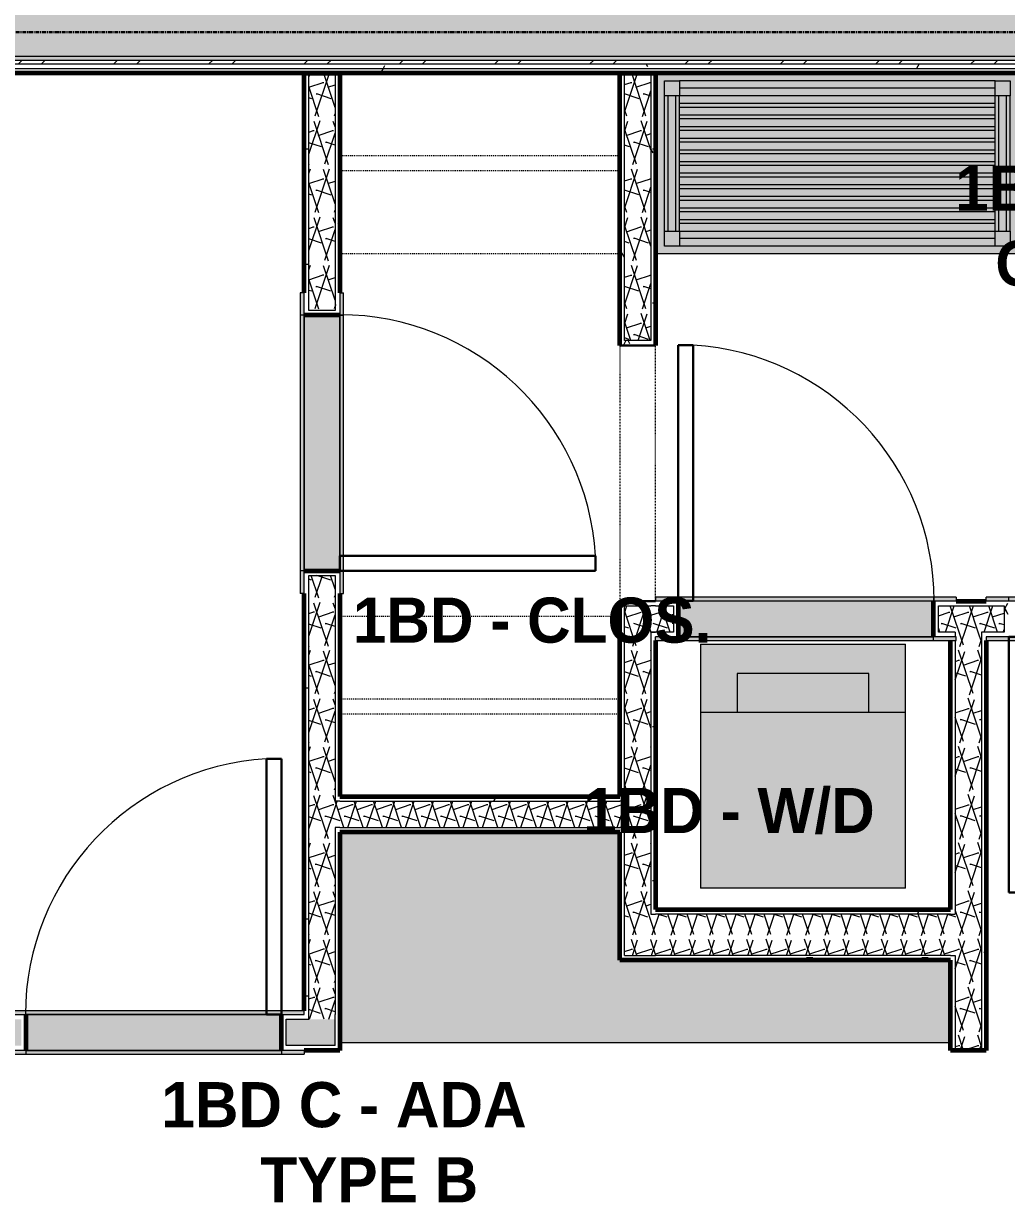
# Model space of a CAD drawing. Header units: inches. Extents: x -4110 to -1807, y 9775 to 11251.
# Drawn here: x -3698.4 to -3567.6, y 10683.6 to 10840.3 of the extents above; entities that cross this region are included whole.
import ezdxf

# ---------------------------------------------------------------- set-up
doc = ezdxf.new("R2010")
doc.units = ezdxf.units.IN
doc.header["$MEASUREMENT"] = 0
for name, pattern in [('Dash', [0.25, 0.125, -0.125]), ('Grid Line 1_2_', [0.875, 0.5, -0.125, 0.125, -0.125]), ('Overhead', [0.15625, 0.09375, -0.0625])]:
    doc.linetypes.add(name, pattern=pattern)
for name, color, linetype, lineweight in [('0-1', 7, 'Continuous', 5), ('0-2', 7, 'Continuous', 9), ('A-AREA-IDEN', 2, 'Continuous', 9), ('A-DETL-MEDM-1', 50, 'Continuous', 30), ('A-DETL-MEDM-2', 33, 'Overhead', 9), ('A-DOOR-3', 7, 'Continuous', 9), ('A-DOOR-4', 50, 'Continuous', 30), ('A-DOOR-5', 31, 'Overhead', 9), ('A-DOOR-FRAM-1', 31, 'Continuous', 18), ('A-DOOR-FRAM-2', 7, 'Continuous', 9), ('A-WALL', 113, 'Continuous', 18), ('A-WALL-1', 8, 'Continuous', 5), ('A-WALL-5', 250, 'Continuous', 60), ('A-WALL-6', 10, 'Continuous', 18), ('A-WALL-PATT-1', 7, 'Continuous', 9), ('A-WALL-PATT-2', 253, 'Continuous', 9), ('A-WALL-PATT-4', 111, 'Continuous', 9), ('I-WALL-4', 2, 'Continuous', 5), ('I-WALL-5', 2, 'Continuous', 60), ('P-SANR-FIXT-1', 135, 'Continuous', 9), ('P-SANR-FIXT-2', 7, 'Continuous', 9), ('Q-CASE-1', 7, 'Continuous', 9), ('Q-CASE-3', 90, 'Continuous', 9), ('Q-CASE-4', 127, 'Continuous', 9), ('Q-CASE-8', 41, 'Continuous', 9), ('Q-CASE-HDLN-1', 7, 'Dash', 9), ('S-GRID-1', 1, 'Grid Line 1_2_', 30)]:
    doc.layers.add(name, color=color, linetype=linetype, lineweight=lineweight)
doc.styles.add('Century Gothic_B', font='GOTHICB.TTF', dxfattribs={"height": 6})
pattern_1 = [(0, (0, 0), (20.48, 5.12), [0.845, -14.515, 0.845, -14.515, -81.92]), (0, (0, 0), (20.48, 5.12), [-30.72, 0.845, -29.875, 0.845, -14.515, -35.84]), (0, (0, 0), (20.48, 5.12), [-76.8, 0.845, -9.395, 0.845, -24.755]), (120, (7.68, 2.56), (-14.67405, 15.1762003), [0.845, -14.515, 0.845, -14.515, -81.92]), (120, (7.68, 2.56), (-14.67405, 15.1762003), [-30.72, 0.845, -29.875, 0.845, -14.515, -35.84]), (120, (7.68, 2.56), (-14.67405, 15.1762003), [-76.8, 0.845, -9.395, 0.845, -24.755]), (240, (10.24, 12.8), (-5.80595, -20.2962003), [0.845, -14.515, 0.845, -14.515, -81.92]), (240, (10.24, 12.8), (-5.80595, -20.2962003), [-30.72, 0.845, -29.875, 0.845, -14.515, -35.84]), (240, (10.24, 12.8), (-5.80595, -20.2962003), [-76.8, 0.845, -9.395, 0.845, -24.755])]
pattern_2 = [(161.57, (0.32, 0.32), (-2.560496185, -0.000537386), [0, -18.214, 2.022, 0]), (18.43, (-0.32, 0.32), (-2.560496185, 0.000537386), [0, -18.214, 2.022, 0]), (108.43, (0.32, 0.32), (1.27922091, -6.400876726), [6.07, -14.166]), (71.57, (-0.32, 0.32), (1.27922091, 6.400876726), [6.07, -14.166])]

# ---------------------------------------------------------------- blocks, each defined once
blk = doc.blocks.new('SWING - SINGLE - FLUSH - SWING - FLUSH - 2-10 x 6-8 - PRIVACY-3983844-ENLARGED RCP - 1ST FLOOR PLAN - WEST')
at = {"layer": 'A-DOOR-FRAM-1'}
for points in [[(-17.63, 2.37), (-17, 2.37), (-17, 2.87), (-20, 2.87), (-20, 2.37)], [(-17, 2.37), (17, 2.37), (17, 2.87), (-17, 2.87)], [(17.62, 2.37), (20, 2.37), (20, 2.87), (17, 2.87), (17, 2.37)], [(-17, -2.88), (-17, -2.38), (-20, -2.38), (-20, -2.88), (-17.63, -2.88)], [(-16.5, -2.88), (17, -2.88), (17, -2.38), (-17, -2.38), (-17, -2.88)], [(20, -2.88), (20, -2.38), (17, -2.38), (17, -2.88), (17.62, -2.88)]]:
    blk.add_hatch(color=256, dxfattribs=at).paths.add_polyline_path(points, flags=0)
at = {"layer": 'A-DOOR-3'}
blk.add_arc((17, 2.37), 34.07, 93.3657, 180, dxfattribs=at)
at = {"layer": 'A-DOOR-4'}
for p, q in [((15, 2.37), (15, 36.38)), ((17, 36.38), (15, 36.38)), ((17, 2.37), (17, 36.38)), ((17, 2.37), (15, 2.37))]:
    blk.add_line(p, q, dxfattribs=at)
at = {"layer": 'A-DOOR-FRAM-2'}
for p, q in [((-17, 2.87), (-20, 2.87)), ((-20, 2.37), (-20, 2.87)), ((-20, 2.37), (-17, 2.37)), ((17, 2.87), (-17, 2.87)), ((-17, 2.37), (-17, 2.87)), ((-17, 2.37), (17, 2.37)), ((20, 2.87), (17, 2.87)), ((17, 2.37), (17, 2.87)), ((17, 2.37), (20, 2.37)), ((20, 2.37), (20, 2.87)), ((-17, -2.38), (-20, -2.38)), ((-20, -2.38), (-20, -2.88)), ((-20, -2.88), (-17, -2.88)), ((17, -2.38), (-17, -2.38)), ((-17, -2.38), (-17, -2.88)), ((-17, -2.88), (17, -2.88)), ((20, -2.38), (17, -2.38)), ((17, -2.38), (17, -2.88)), ((17, -2.88), (20, -2.88)), ((20, -2.38), (20, -2.88))]:
    blk.add_line(p, q, dxfattribs=at)
blk = doc.blocks.new('OD_CW_Closet - OD_CW_Closet-3890320-ENLARGED RCP - 1ST FLOOR PLAN - WEST')
at = {"layer": 'Q-CASE-HDLN-1'}
for p, q in [((0.74, 0), (37.99, 0)), ((0.74, -11), (37.99, -11)), ((0.74, -13), (37.99, -13))]:
    blk.add_line(p, q, dxfattribs=at)
blk = doc.blocks.new('SWING - SINGLE - FLUSH - SWING - FLUSH - 2-10 x 6-8 - PRIVACY-3983842-ENLARGED RCP - 1ST FLOOR PLAN - WEST')
at = {"layer": 'A-DOOR-FRAM-1'}
for points in [[(-20, 2.37), (-17, 2.37), (-17, 2.87), (-20, 2.87)], [(-7.96, 2.37), (17, 2.37), (17, 2.87), (-17, 2.87), (-17, 2.37)], [(17, 2.37), (20, 2.37), (20, 2.87), (17, 2.87)], [(-19.52, -2.88), (-17, -2.88), (-17, -2.38), (-20, -2.38), (-20, -2.88), (-19.8, -2.88)], [(-17, -2.88), (17, -2.88), (17, -2.38), (-17, -2.38)], [(17, -2.88), (20, -2.88), (20, -2.38), (17, -2.38)]]:
    blk.add_hatch(color=256, dxfattribs=at).paths.add_polyline_path(points, flags=0)
at = {"layer": 'A-DOOR-3'}
blk.add_arc((17, 2.37), 34.07, 93.3657, 180, dxfattribs=at)
at = {"layer": 'A-DOOR-4'}
for p, q in [((15, 2.37), (15, 36.38)), ((17, 36.38), (15, 36.38)), ((17, 2.37), (17, 36.38)), ((17, 2.37), (15, 2.37))]:
    blk.add_line(p, q, dxfattribs=at)
at = {"layer": 'A-DOOR-FRAM-2'}
for p, q in [((-17, 2.87), (-20, 2.87)), ((-20, 2.37), (-20, 2.87)), ((-20, 2.37), (-17, 2.37)), ((17, 2.87), (-17, 2.87)), ((-17, 2.37), (-17, 2.87)), ((-17, 2.37), (17, 2.37)), ((20, 2.87), (17, 2.87)), ((17, 2.37), (17, 2.87)), ((17, 2.37), (20, 2.37)), ((20, 2.37), (20, 2.87)), ((-17, -2.38), (-20, -2.38)), ((-20, -2.38), (-20, -2.88)), ((-20, -2.88), (-17, -2.88)), ((17, -2.38), (-17, -2.38)), ((-17, -2.38), (-17, -2.88)), ((-17, -2.88), (17, -2.88)), ((20, -2.38), (17, -2.38)), ((17, -2.38), (17, -2.88)), ((17, -2.88), (20, -2.88)), ((20, -2.38), (20, -2.88))]:
    blk.add_line(p, q, dxfattribs=at)
blk = doc.blocks.new('Stacked Washer and Dryer - 26_x25_ - Private-3627842-ENLARGED RCP - 1ST FLOOR PLAN - WEST')
at = {"layer": 'P-SANR-FIXT-1'}
blk.add_hatch(color=256, dxfattribs=at).paths.add_polyline_path([(29.04, 13.62), (0, 13.62), (0, -13.63), (32.44, -13.63), (32.44, 13.62)], flags=0)
at = {"layer": 'P-SANR-FIXT-2'}
for p, q in [((32.44, 13.62), (0, 13.62)), ((0, -13.63), (0, 13.62)), ((23.34, -13.63), (23.34, 13.62)), ((32.44, 13.62), (32.44, -13.63)), ((28.53, 8.75), (23.34, 8.75)), ((28.53, -8.75), (28.53, 8.75)), ((23.34, -8.75), (28.53, -8.75)), ((0, -13.63), (32.44, -13.63))]:
    blk.add_line(p, q, dxfattribs=at)
blk = doc.blocks.new('Door-Opening - CLEAR OPENING - 34_ x 80_-3928388-ENLARGED RCP - 1ST FLOOR PLAN - WEST')
at = {"layer": 'A-DETL-MEDM-1'}
for p, q in [((-17.32, 2.38), (-17.32, -2.37)), ((16.68, -2.37), (16.68, 2.38))]:
    blk.add_line(p, q, dxfattribs=at)
at = {"layer": 'A-DETL-MEDM-2'}
blk.add_line((-17.32, -2.37), (16.68, -2.37), dxfattribs=at)
at = {"layer": 'A-DOOR-5'}
blk.add_line((16.68, 2.38), (-17.32, 2.38), dxfattribs=at)
blk = doc.blocks.new('Bath Vanity - Bath Vanity 48_-3150017-ENLARGED RCP - 1ST FLOOR PLAN - WEST')
at = {"layer": 'Q-CASE-3'}
h = blk.add_hatch(color=256, dxfattribs=at)
h.paths.add_polyline_path([(12.24, 24), (-23.26, 24), (-23.26, 0), (24.74, 0), (24.74, 24), (13.74, 24)], flags=0)
h.paths.add_polyline_path([(-9.26, 23), (23.74, 23), (23.74, 1), (-22.26, 1), (-22.26, 23), (-10.55, 23)], flags=0)
h.paths.add_polyline_path([(-20.26, 22), (-20.26, 21), (21.74, 21), (21.74, 22), (-6.9, 22)], flags=0)
h.paths.add_polyline_path([(0.38, 20), (-20.26, 20), (-20.26, 19.45), (21.74, 19.45), (21.74, 20), (8.35, 20)], flags=0)
h.paths.add_polyline_path([(-20.26, 18.45), (-20.26, 17.91), (21.74, 17.91), (21.74, 18.45), (6.01, 18.45)], flags=0)
h.paths.add_polyline_path([(8.35, 16.91), (-20.26, 16.91), (-20.26, 16.36), (21.74, 16.36), (21.74, 16.91), (11.65, 16.91)], flags=0)
h.paths.add_polyline_path([(8.35, 15.36), (-20.26, 15.36), (-20.26, 14.82), (21.74, 14.82), (21.74, 15.36), (17.28, 15.36)], flags=0)
h.paths.add_polyline_path([(-20.26, 13.82), (-20.26, 13.27), (21.74, 13.27), (21.74, 13.82), (8.35, 13.82)], flags=0)
h.paths.add_polyline_path([(21.74, 12.27), (-20.26, 12.27), (-20.26, 11.73), (21.74, 11.73), (21.74, 11.87)], flags=0)
h.paths.add_polyline_path([(8.35, 10.73), (-20.26, 10.73), (-20.26, 10.18), (21.74, 10.18), (21.74, 10.73), (12.62, 10.73)], flags=0)
h.paths.add_polyline_path([(-20.26, 9.18), (-20.26, 8.64), (21.74, 8.64), (21.74, 9.18), (-10.77, 9.18)], flags=0)
h.paths.add_polyline_path([(8.35, 7.64), (-20.26, 7.64), (-20.26, 7.09), (21.74, 7.09), (21.74, 7.64)], flags=0)
h.paths.add_polyline_path([(-20.26, 6.09), (-20.26, 5.55), (21.74, 5.55), (21.74, 6.09), (8.35, 6.09)], flags=0)
h.paths.add_polyline_path([(8.35, 4.55), (-20.26, 4.55), (-20.26, 4), (21.74, 4), (21.74, 4.55)], flags=0)
h.paths.add_polyline_path([(-20.26, 3), (-20.26, 2), (21.74, 2), (21.74, 3), (8.35, 3)], flags=0)
at = {"layer": 'Q-CASE-4'}
h = blk.add_hatch(color=256, dxfattribs=at)
h.paths.add_polyline_path([(21.74, 23), (21.74, 21), (23.74, 21), (23.74, 23)], flags=0)
h.paths.add_polyline_path([(-20.26, 23), (-22.26, 23), (-22.26, 21), (-20.26, 21), (-20.26, 22)], flags=0)
h.paths.add_polyline_path([(-20.26, 3), (-22.26, 3), (-22.26, 1), (-20.26, 1)], flags=0)
h.paths.add_polyline_path([(22.24, 3), (21.74, 3), (21.74, 1), (23.74, 1), (23.74, 3), (23.24, 3)], flags=0)
for points in [[(21.74, 23), (-20.26, 23), (-20.26, 22), (21.74, 22)], [(-21.76, 21), (-22.26, 21), (-22.26, 3), (-21.76, 3), (-21.76, 20)], [(-21.76, 21), (-21.76, 3), (-20.76, 3), (-20.76, 21)], [(-20.76, 21), (-20.76, 3), (-20.26, 3), (-20.26, 21)], [(20.5, 21), (-20.26, 21), (-20.26, 20), (21.74, 20), (21.74, 21)], [(21.74, 21), (21.74, 3), (22.24, 3), (22.24, 21)], [(22.24, 21), (22.24, 3), (23.24, 3), (23.24, 21)], [(23.24, 21), (23.24, 3), (23.74, 3), (23.74, 21)], [(-20.26, 19.45), (-20.26, 18.45), (21.74, 18.45), (21.74, 19.45), (2.37, 19.45)], [(8, 17.91), (-20.26, 17.91), (-20.26, 16.91), (21.74, 16.91), (21.74, 17.91), (8.35, 17.91)], [(8.35, 16.36), (-20.26, 16.36), (-20.26, 15.36), (21.74, 15.36), (21.74, 16.36), (13.63, 16.36)], [(8.35, 14.82), (-20.26, 14.82), (-20.26, 13.82), (21.74, 13.82), (21.74, 14.82), (19.26, 14.82)], [(8.35, 13.27), (-20.26, 13.27), (-20.26, 12.27), (21.74, 12.27), (21.74, 13.27)], [(8.35, 11.73), (-20.26, 11.73), (-20.26, 10.73), (21.74, 10.73), (21.74, 11.73)], [(4.37, 10.18), (-20.26, 10.18), (-20.26, 9.18), (21.74, 9.18), (21.74, 10.18), (8.35, 10.18)], [(-19.02, 8.64), (-20.26, 8.64), (-20.26, 7.64), (21.74, 7.64), (21.74, 8.64), (8.35, 8.64)], [(8.35, 7.09), (-20.26, 7.09), (-20.26, 6.09), (21.74, 6.09), (21.74, 7.09)], [(8.35, 5.55), (-20.26, 5.55), (-20.26, 4.55), (21.74, 4.55), (21.74, 5.55)], [(-20.26, 4), (-20.26, 3), (21.74, 3), (21.74, 4), (-19.26, 4)], [(-20.26, 2), (-20.26, 1), (21.74, 1), (21.74, 2), (8.35, 2)]]:
    blk.add_hatch(color=256, dxfattribs=at).paths.add_polyline_path(points, flags=0)
at = {"layer": 'Q-CASE-1'}
for p, q in [((-23.26, 0), (-23.26, 24)), ((-23.26, 24), (24.74, 24)), ((24.74, 24), (24.74, 0)), ((-22.26, 21), (-22.26, 23)), ((-22.26, 23), (-20.26, 23)), ((-20.26, 23), (21.74, 23)), ((-20.26, 23), (-20.26, 21)), ((-20.26, 22), (21.74, 22)), ((21.74, 21), (21.74, 23)), ((21.74, 23), (23.74, 23)), ((23.74, 23), (23.74, 21)), ((-22.26, 21), (-22.26, 3)), ((-20.26, 21), (-22.26, 21)), ((-21.76, 21), (-21.76, 3)), ((-20.76, 21), (-20.76, 3)), ((21.74, 21), (-20.26, 21)), ((-20.26, 21), (-20.26, 3)), ((21.74, 21), (21.74, 3)), ((23.74, 21), (21.74, 21)), ((22.24, 21), (22.24, 3)), ((23.24, 21), (23.24, 3)), ((23.74, 21), (23.74, 3)), ((-20.26, 20), (21.74, 20)), ((21.74, 19.45), (-20.26, 19.45)), ((-20.26, 18.45), (21.74, 18.45)), ((21.74, 17.91), (-20.26, 17.91)), ((-20.26, 16.91), (21.74, 16.91)), ((21.74, 16.36), (-20.26, 16.36)), ((-20.26, 15.36), (21.74, 15.36)), ((21.74, 14.82), (-20.26, 14.82)), ((-20.26, 13.82), (21.74, 13.82)), ((21.74, 13.27), (-20.26, 13.27)), ((-20.26, 12.27), (21.74, 12.27)), ((21.74, 11.73), (-20.26, 11.73)), ((-20.26, 10.73), (21.74, 10.73)), ((21.74, 10.18), (-20.26, 10.18)), ((-20.26, 9.18), (21.74, 9.18)), ((21.74, 8.64), (-20.26, 8.64)), ((-20.26, 7.64), (21.74, 7.64)), ((21.74, 7.09), (-20.26, 7.09)), ((-20.26, 6.09), (21.74, 6.09)), ((21.74, 5.55), (-20.26, 5.55)), ((-20.26, 4.55), (21.74, 4.55)), ((21.74, 4), (-20.26, 4)), ((-22.26, 1), (-22.26, 3)), ((-22.26, 3), (-20.26, 3)), ((-20.26, 3), (21.74, 3)), ((-20.26, 3), (-20.26, 1)), ((-20.26, 2), (21.74, 2)), ((21.74, 1), (21.74, 3)), ((21.74, 3), (23.74, 3)), ((23.74, 3), (23.74, 1)), ((-20.26, 1), (-22.26, 1)), ((-20.26, 1), (21.74, 1)), ((23.74, 1), (21.74, 1))]:
    blk.add_line(p, q, dxfattribs=at)
blk = doc.blocks.new('SWING - SINGLE - FLUSH - SWING - FLUSH - 2-10 x 6-8 - PASSAGE-3983857-ENLARGED RCP - 1ST FLOOR PLAN - WEST')
at = {"layer": 'A-DOOR-FRAM-1'}
for points in [[(-20, 2.88), (-20, 2.37), (-17, 2.37), (-17, 2.88), (-19.87, 2.88)], [(-17, 2.88), (-17, 2.37), (17, 2.37), (17, 2.88), (-16.5, 2.88)], [(17, 2.88), (17, 2.37), (20, 2.37), (20, 2.88)], [(-20, -2.88), (-17, -2.88), (-17, -2.38), (-20, -2.38)], [(-17, -2.88), (17, -2.88), (17, -2.38), (-17, -2.38)], [(17, -2.88), (20, -2.88), (20, -2.38), (17, -2.38)]]:
    blk.add_hatch(color=256, dxfattribs=at).paths.add_polyline_path(points, flags=0)
at = {"layer": 'A-DOOR-3'}
blk.add_arc((17, -2.38), 34.07, 180, 266.6343, dxfattribs=at)
at = {"layer": 'A-DOOR-4'}
for p, q in [((15, -2.38), (15, -36.38)), ((17, -2.38), (15, -2.38)), ((17, -2.38), (17, -36.38)), ((17, -36.38), (15, -36.38))]:
    blk.add_line(p, q, dxfattribs=at)
at = {"layer": 'A-DOOR-FRAM-2'}
for p, q in [((-17, 2.88), (-20, 2.88)), ((-20, 2.88), (-20, 2.37)), ((-20, 2.37), (-17, 2.37)), ((17, 2.88), (-17, 2.88)), ((-17, 2.88), (-17, 2.37)), ((-17, 2.37), (17, 2.37)), ((20, 2.88), (17, 2.88)), ((17, 2.88), (17, 2.37)), ((17, 2.37), (20, 2.37)), ((20, 2.88), (20, 2.37)), ((-17, -2.38), (-20, -2.38)), ((-20, -2.88), (-20, -2.38)), ((-20, -2.88), (-17, -2.88)), ((17, -2.38), (-17, -2.38)), ((-17, -2.88), (-17, -2.38)), ((-17, -2.88), (17, -2.88)), ((20, -2.38), (17, -2.38)), ((17, -2.88), (17, -2.38)), ((17, -2.88), (20, -2.88)), ((20, -2.88), (20, -2.38))]:
    blk.add_line(p, q, dxfattribs=at)
blk = doc.blocks.new('OD_CW_Closet - OD_CW_Closet-3834826-ENLARGED RCP - 1ST FLOOR PLAN - WEST')
at = {"layer": 'Q-CASE-HDLN-1'}
for p, q in [((0.74, 0), (37.99, 0)), ((0.74, -11), (37.99, -11)), ((0.74, -13), (37.99, -13))]:
    blk.add_line(p, q, dxfattribs=at)
blk = doc.blocks.new('Casework 1 - Casework 1-3919651-ENLARGED RCP - 1ST FLOOR PLAN - WEST')
at = {"layer": 'Q-CASE-8'}
blk.add_hatch(color=256, dxfattribs=at).paths.add_polyline_path([(-3589.26, 10704.81), (-3575.05, 10704.81), (-3575.05, 10715.81), (-3619.05, 10715.81), (-3619.05, 10732.81), (-3656.3, 10732.81), (-3656.3, 10704.81), (-3608.3, 10704.81)], flags=0)
at = {"layer": 'Q-CASE-1'}
blk.add_line((-3575.05, 10704.81), (-3656.3, 10704.81), dxfattribs=at)
blk = doc.blocks.new('CTR - 1st Phase - Unit Layouts_rvt-1-ENLARGED RCP - 1ST FLOOR PLAN - WEST')
at = {"layer": 'A-WALL-1'}
for points in [[(-3661.05, 10767.56), (-3656.3, 10767.56), (-3656.3, 10801.56), (-3661.05, 10801.56)], [(-3608.3, 10758.81), (-3577.3, 10758.81), (-3577.3, 10763.56), (-3611.3, 10763.56), (-3611.3, 10758.81)], [(-3690.3, 10703.81), (-3664.05, 10703.81), (-3664.05, 10708.56), (-3698.05, 10708.56), (-3698.05, 10703.81)]]:
    blk.add_hatch(color=256, dxfattribs=at).paths.add_polyline_path(points, flags=0)
at = {"layer": 'A-WALL-PATT-1'}
h = blk.add_hatch(dxfattribs=at)
h.set_pattern_fill('FP_1', color=256, style=0, pattern_type=2)
h.set_pattern_definition(pattern_1)
h.paths.add_polyline_path([(-3660.42, 10708.56), (-3660.42, 10766.94), (-3658.67, 10766.94), (-3658.67, 10767.56), (-3661.05, 10767.56), (-3661.05, 10708.56)], flags=0)
h.paths.add_polyline_path([(-3660.41, 10801.56), (-3658.67, 10801.56), (-3658.67, 10802.19), (-3660.42, 10802.19), (-3660.42, 10833.75), (-3661.05, 10833.75), (-3661.05, 10801.56), (-3660.42, 10801.56)], flags=0)
h = blk.add_hatch(dxfattribs=at)
h.set_pattern_fill('FP_1', color=256, style=0, pattern_type=2)
h.set_pattern_definition(pattern_1)
h.paths.add_polyline_path([(-3656.3, 10704.44), (-3656.3, 10733.44), (-3656.92, 10733.44), (-3656.92, 10704.44)], flags=0)
h.paths.add_polyline_path([(-3656.3, 10736.94), (-3656.3, 10767.56), (-3658.67, 10767.56), (-3658.67, 10766.94), (-3656.92, 10766.94), (-3656.92, 10736.94), (-3656.43, 10736.94)], flags=0)
h.paths.add_polyline_path([(-3656.3, 10801.56), (-3656.3, 10833.75), (-3656.92, 10833.75), (-3656.92, 10802.19), (-3658.67, 10802.19), (-3658.67, 10801.56), (-3656.92, 10801.56)], flags=0)
h = blk.add_hatch(dxfattribs=at)
h.set_pattern_fill('FP_1', color=256, style=0, pattern_type=2)
h.set_pattern_definition(pattern_1)
h.paths.add_polyline_path([(-3619.05, 10715.81), (-3618.42, 10715.81), (-3618.42, 10733.44), (-3619.05, 10733.44), (-3619.05, 10716.44)], flags=0)
h.paths.add_polyline_path([(-3618.42, 10736.94), (-3618.42, 10762.94), (-3616.67, 10762.94), (-3616.67, 10763.56), (-3619.05, 10763.56), (-3619.05, 10736.94)], flags=0)
h.paths.add_polyline_path([(-3618.45, 10797.56), (-3616.67, 10797.56), (-3616.67, 10798.19), (-3618.42, 10798.19), (-3618.42, 10833.75), (-3619.05, 10833.75), (-3619.05, 10797.56)], flags=0)
h = blk.add_hatch(dxfattribs=at)
h.set_pattern_fill('FP_1', color=256, style=0, pattern_type=2)
h.set_pattern_definition(pattern_1)
h.paths.add_polyline_path([(-3614.92, 10721.94), (-3614.3, 10721.94), (-3614.3, 10759.44), (-3614.92, 10759.44), (-3614.92, 10722.56)], flags=0)
h.paths.add_polyline_path([(-3614.92, 10762.94), (-3614.3, 10762.94), (-3614.3, 10763.56), (-3616.67, 10763.56), (-3616.67, 10762.94)], flags=0)
h.paths.add_polyline_path([(-3614.3, 10797.56), (-3614.3, 10833.75), (-3614.92, 10833.75), (-3614.92, 10798.19), (-3616.67, 10798.19), (-3616.67, 10797.56), (-3614.92, 10797.56)], flags=0)
h = blk.add_hatch(dxfattribs=at)
h.set_pattern_fill('FP_1', color=256, style=0, pattern_type=2)
h.set_pattern_definition(pattern_1)
h.paths.add_polyline_path([(-3532.67, 10761.19), (-3532.67, 10762.94), (-3487.3, 10762.94), (-3487.3, 10763.56), (-3533.3, 10763.56), (-3533.3, 10761.19)], flags=0)
h.paths.add_polyline_path([(-3567.3, 10761.19), (-3567.3, 10763.56), (-3577.3, 10763.56), (-3577.3, 10761.19), (-3576.67, 10761.19), (-3576.67, 10762.94), (-3567.92, 10762.94), (-3567.92, 10761.19)], flags=0)
h.paths.add_polyline_path([(-3611.92, 10761.19), (-3611.3, 10761.19), (-3611.3, 10763.56), (-3614.3, 10763.56), (-3614.3, 10762.94), (-3611.92, 10762.94)], flags=0)
h = blk.add_hatch(dxfattribs=at)
h.set_pattern_fill('FP_1', color=256, style=0, pattern_type=2)
h.set_pattern_definition(pattern_1)
h.paths.add_polyline_path([(-3517.92, 10758.81), (-3487.3, 10758.81), (-3487.3, 10759.44), (-3517.92, 10759.44)], flags=0)
h.paths.add_polyline_path([(-3522.05, 10758.81), (-3521.42, 10758.81), (-3521.42, 10759.44), (-3532.67, 10759.44), (-3532.67, 10761.19), (-3533.3, 10761.19), (-3533.3, 10758.81), (-3522.55, 10758.81)], flags=0)
h.paths.add_polyline_path([(-3577.3, 10758.81), (-3574.42, 10758.81), (-3574.42, 10759.44), (-3576.67, 10759.44), (-3576.67, 10761.19), (-3577.3, 10761.19), (-3577.3, 10759.44)], flags=0)
h.paths.add_polyline_path([(-3570.3, 10758.81), (-3567.3, 10758.81), (-3567.3, 10761.19), (-3567.92, 10761.19), (-3567.92, 10759.44), (-3570.92, 10759.44), (-3570.92, 10758.81)], flags=0)
h.paths.add_polyline_path([(-3611.3, 10758.81), (-3611.3, 10761.19), (-3611.92, 10761.19), (-3611.92, 10759.44), (-3614.3, 10759.44), (-3614.3, 10758.81), (-3611.92, 10758.81)], flags=0)
h = blk.add_hatch(dxfattribs=at)
h.set_pattern_fill('FP_1', color=256, style=0, pattern_type=2)
h.set_pattern_definition(pattern_1)
h.paths.add_polyline_path([(-3574.42, 10703.81), (-3574.42, 10716.44), (-3575.05, 10716.44), (-3575.05, 10703.81)], flags=0)
h.paths.add_polyline_path([(-3575.05, 10721.94), (-3574.42, 10721.94), (-3574.43, 10758.31), (-3575.05, 10758.31), (-3575.05, 10722.56)], flags=0)
h = blk.add_hatch(dxfattribs=at)
h.set_pattern_fill('FP_1', color=256, style=0, pattern_type=2)
h.set_pattern_definition(pattern_1)
h.paths.add_polyline_path([(-3570.3, 10703.81), (-3570.3, 10758.81), (-3570.92, 10758.81), (-3570.92, 10703.81)], flags=0)
h = blk.add_hatch(dxfattribs=at)
h.set_pattern_fill('FP_1', color=256, style=0, pattern_type=2)
h.set_pattern_definition(pattern_1)
h.paths.add_polyline_path([(-3622.94, 10736.94), (-3619.05, 10736.94), (-3619.05, 10737.56), (-3656.3, 10737.56), (-3656.3, 10736.94)], flags=0)
h = blk.add_hatch(dxfattribs=at)
h.set_pattern_fill('FP_1', color=256, style=0, pattern_type=2)
h.set_pattern_definition(pattern_1)
h.paths.add_polyline_path([(-3575.05, 10721.94), (-3575.05, 10722.56), (-3614.3, 10722.56), (-3614.3, 10721.94), (-3581.05, 10721.94)], flags=0)
h = blk.add_hatch(dxfattribs=at)
h.set_pattern_fill('FP_1', color=256, style=0, pattern_type=2)
h.set_pattern_definition(pattern_1)
h.paths.add_polyline_path([(-3615.38, 10715.81), (-3575.05, 10715.81), (-3575.05, 10716.44), (-3618.42, 10716.44), (-3618.4, 10715.81)], flags=0)
h = blk.add_hatch(dxfattribs=at)
h.set_pattern_fill('FP_1', color=256, style=0, pattern_type=2)
h.set_pattern_definition(pattern_1)
h.paths.add_polyline_path([(-3698.05, 10706.19), (-3698.05, 10708.56), (-3823.82, 10708.56), (-3823.82, 10707.94), (-3698.67, 10707.94), (-3698.67, 10706.19)], flags=0)
h.paths.add_polyline_path([(-3664.05, 10706.19), (-3663.42, 10706.19), (-3663.42, 10707.94), (-3660.42, 10707.94), (-3660.42, 10708.56), (-3664.05, 10708.56), (-3664.05, 10707.77)], flags=0)
h = blk.add_hatch(dxfattribs=at)
h.set_pattern_fill('FP_1', color=256, style=0, pattern_type=2)
h.set_pattern_definition(pattern_1)
h.paths.add_polyline_path([(-3663.42, 10703.81), (-3656.3, 10703.81), (-3656.3, 10704.44), (-3663.42, 10704.44), (-3663.42, 10706.19), (-3664.05, 10706.19), (-3664.05, 10703.81)], flags=0)
h.paths.add_polyline_path([(-3802.39, 10703.81), (-3698.05, 10703.81), (-3698.05, 10706.19), (-3698.67, 10706.19), (-3698.67, 10704.44), (-3823.82, 10704.44), (-3823.82, 10703.81), (-3823.2, 10703.81)], flags=0)
at = {"layer": 'A-WALL-PATT-2'}
h = blk.add_hatch(dxfattribs=at)
h.set_pattern_fill('FP_2', color=256, style=0, pattern_type=2)
h.set_pattern_definition(pattern_2)
h.paths.add_polyline_path([(-3660.42, 10707.94), (-3656.92, 10707.94), (-3656.92, 10766.94), (-3660.42, 10766.94), (-3660.42, 10708.56)], flags=0)
h.paths.add_polyline_path([(-3660.42, 10802.19), (-3656.92, 10802.19), (-3656.92, 10833.75), (-3660.42, 10833.75), (-3660.42, 10824.93)], flags=0)
h = blk.add_hatch(dxfattribs=at)
h.set_pattern_fill('FP_2', color=256, style=0, pattern_type=2)
h.set_pattern_definition(pattern_2)
h.paths.add_polyline_path([(-3618.42, 10716.44), (-3614.92, 10716.44), (-3614.92, 10762.94), (-3618.42, 10762.94), (-3618.42, 10716.64)], flags=0)
h.paths.add_polyline_path([(-3618.42, 10798.19), (-3614.92, 10798.19), (-3614.92, 10833.75), (-3618.42, 10833.75), (-3618.42, 10824.93)], flags=0)
h = blk.add_hatch(dxfattribs=at)
h.set_pattern_fill('FP_2', color=256, style=0, pattern_type=2)
h.set_pattern_definition(pattern_2)
h.paths.add_polyline_path([(-3517.92, 10759.44), (-3487.3, 10759.44), (-3487.3, 10761.15), (-3486.67, 10761.19), (-3486.67, 10762.94), (-3532.67, 10762.94), (-3532.67, 10759.44), (-3521.04, 10759.44)], flags=0)
h.paths.add_polyline_path([(-3567.92, 10759.44), (-3567.92, 10762.94), (-3576.67, 10762.94), (-3576.67, 10759.44), (-3570.3, 10759.44)], flags=0)
h.paths.add_polyline_path([(-3614.3, 10759.44), (-3611.92, 10759.44), (-3611.92, 10762.94), (-3614.92, 10762.94), (-3614.92, 10759.44)], flags=0)
h = blk.add_hatch(dxfattribs=at)
h.set_pattern_fill('FP_2', color=256, style=0, pattern_type=2)
h.set_pattern_definition(pattern_2)
h.paths.add_polyline_path([(-3570.92, 10703.81), (-3570.92, 10759.44), (-3574.42, 10759.44), (-3574.42, 10758.81), (-3574.3, 10758.81), (-3574.3, 10758.31), (-3574.42, 10758.31), (-3574.42, 10703.81)], flags=0)
h = blk.add_hatch(dxfattribs=at)
h.set_pattern_fill('FP_2', color=256, style=0, pattern_type=2)
h.set_pattern_definition(pattern_2)
h.paths.add_polyline_path([(-3656.3, 10733.44), (-3618.42, 10733.44), (-3618.42, 10736.94), (-3656.92, 10736.94), (-3656.92, 10733.44), (-3656.52, 10733.44)], flags=0)
h = blk.add_hatch(dxfattribs=at)
h.set_pattern_fill('FP_2', color=256, style=0, pattern_type=2)
h.set_pattern_definition(pattern_2)
h.paths.add_polyline_path([(-3589.26, 10716.44), (-3574.42, 10716.44), (-3574.42, 10721.94), (-3614.92, 10721.94), (-3614.92, 10716.44), (-3608.3, 10716.44)], flags=0)
h = blk.add_hatch(dxfattribs=at)
h.set_pattern_fill('FP_2', color=256, style=0, pattern_type=2)
h.set_pattern_definition(pattern_2)
h.paths.add_polyline_path([(-3757.66, 10704.44), (-3698.67, 10704.44), (-3698.67, 10707.94), (-3823.82, 10707.94), (-3823.82, 10704.44), (-3802.39, 10704.44)], flags=0)
h.paths.add_polyline_path([(-3663.42, 10704.44), (-3656.92, 10704.44), (-3656.92, 10707.94), (-3663.42, 10707.94), (-3663.42, 10704.81)], flags=0)
at = {"layer": 'A-WALL-5'}
for p, q in [((-3661.05, 10804.56), (-3661.05, 10833.75)), ((-3661.05, 10833.75), (-3656.3, 10833.75)), ((-3656.3, 10833.75), (-3656.3, 10804.56)), ((-3619.05, 10797.56), (-3619.05, 10833.75)), ((-3619.05, 10833.75), (-3614.3, 10833.75)), ((-3614.3, 10833.75), (-3614.3, 10797.56)), ((-3656.3, 10801.56), (-3661.05, 10801.56)), ((-3661.05, 10767.56), (-3656.3, 10767.56)), ((-3661.05, 10709.06), (-3661.05, 10764.56)), ((-3656.3, 10764.56), (-3656.3, 10737.56)), ((-3619.05, 10737.56), (-3619.05, 10763.56)), ((-3611.3, 10763.56), (-3611.3, 10758.81)), ((-3577.3, 10758.81), (-3577.3, 10763.56)), ((-3574.3, 10763.56), (-3570.3, 10763.56)), ((-3614.3, 10758.31), (-3614.3, 10722.56)), ((-3575.05, 10722.56), (-3575.05, 10758.31)), ((-3570.3, 10758.31), (-3570.3, 10703.81)), ((-3656.3, 10737.56), (-3619.05, 10737.56)), ((-3656.3, 10732.81), (-3656.3, 10708.56)), ((-3619.05, 10732.81), (-3656.3, 10732.81)), ((-3619.05, 10715.81), (-3619.05, 10732.81)), ((-3614.3, 10722.56), (-3575.05, 10722.56)), ((-3618.42, 10715.81), (-3619.05, 10715.81)), ((-3614.3, 10715.81), (-3618.42, 10715.81)), ((-3575.05, 10715.81), (-3614.3, 10715.81)), ((-3575.05, 10703.81), (-3575.05, 10715.81)), ((-3698.05, 10708.56), (-3698.05, 10703.81)), ((-3664.05, 10703.81), (-3664.05, 10708.56)), ((-3656.3, 10708.56), (-3656.3, 10704.44)), ((-3656.3, 10703.81), (-3661.05, 10703.81)), ((-3656.3, 10704.44), (-3656.3, 10703.81)), ((-3570.3, 10703.81), (-3575.05, 10703.81))]:
    blk.add_line(p, q, dxfattribs=at)
at = {"layer": 'A-WALL-6'}
for p, q in [((-3660.42, 10802.19), (-3660.42, 10833.75)), ((-3656.92, 10833.75), (-3656.92, 10802.19)), ((-3618.42, 10798.19), (-3618.42, 10833.75)), ((-3614.92, 10833.75), (-3614.92, 10798.19)), ((-3658.67, 10802.19), (-3660.42, 10802.19)), ((-3656.92, 10802.19), (-3658.67, 10802.19)), ((-3661.05, 10801.56), (-3661.05, 10767.56)), ((-3656.3, 10767.56), (-3656.3, 10801.56)), ((-3616.67, 10798.19), (-3618.42, 10798.19)), ((-3614.92, 10798.19), (-3616.67, 10798.19)), ((-3660.42, 10708.56), (-3660.42, 10766.94)), ((-3660.42, 10766.94), (-3658.67, 10766.94)), ((-3658.67, 10766.94), (-3656.92, 10766.94)), ((-3656.92, 10766.94), (-3656.92, 10736.94)), ((-3618.42, 10736.94), (-3618.42, 10762.94)), ((-3618.42, 10762.94), (-3616.67, 10762.94)), ((-3616.67, 10762.94), (-3614.92, 10762.94)), ((-3614.3, 10762.94), (-3614.92, 10762.94)), ((-3614.3, 10762.94), (-3614.92, 10762.94)), ((-3614.3, 10762.94), (-3611.92, 10762.94)), ((-3611.92, 10762.94), (-3611.92, 10761.19)), ((-3577.3, 10763.56), (-3611.3, 10763.56)), ((-3576.67, 10761.19), (-3576.67, 10762.94)), ((-3576.67, 10762.94), (-3567.92, 10762.94)), ((-3567.92, 10762.94), (-3567.92, 10761.19)), ((-3611.92, 10761.19), (-3611.92, 10759.44)), ((-3576.67, 10759.44), (-3576.67, 10761.19)), ((-3567.92, 10761.19), (-3567.92, 10759.44)), ((-3614.3, 10759.44), (-3614.92, 10759.44)), ((-3614.92, 10759.44), (-3614.92, 10721.94)), ((-3614.92, 10759.44), (-3614.3, 10759.44)), ((-3611.92, 10759.44), (-3614.3, 10759.44)), ((-3611.3, 10758.81), (-3577.3, 10758.81)), ((-3574.42, 10759.44), (-3576.67, 10759.44)), ((-3574.42, 10759.44), (-3574.42, 10758.81)), ((-3574.42, 10758.31), (-3574.42, 10721.94)), ((-3567.92, 10759.44), (-3570.92, 10759.44)), ((-3570.92, 10759.44), (-3570.92, 10758.81)), ((-3570.92, 10758.81), (-3570.92, 10703.81)), ((-3656.3, 10736.94), (-3656.92, 10736.94)), ((-3656.3, 10736.94), (-3619.05, 10736.94)), ((-3618.42, 10736.94), (-3619.05, 10736.94)), ((-3656.92, 10733.44), (-3656.92, 10708.56)), ((-3656.3, 10733.44), (-3656.92, 10733.44)), ((-3656.3, 10733.44), (-3619.05, 10733.44)), ((-3618.42, 10733.44), (-3619.05, 10733.44)), ((-3618.42, 10716.44), (-3618.42, 10733.44)), ((-3614.92, 10721.94), (-3614.3, 10721.94)), ((-3575.05, 10721.94), (-3614.3, 10721.94)), ((-3575.05, 10721.94), (-3574.42, 10721.94)), ((-3618.42, 10716.44), (-3614.92, 10716.44)), ((-3614.92, 10716.44), (-3614.3, 10716.44)), ((-3575.05, 10716.44), (-3614.3, 10716.44)), ((-3575.05, 10716.44), (-3574.42, 10716.44)), ((-3574.42, 10716.44), (-3574.42, 10703.81)), ((-3664.05, 10708.56), (-3698.05, 10708.56)), ((-3663.42, 10706.19), (-3663.42, 10707.94)), ((-3663.42, 10707.94), (-3660.42, 10707.94)), ((-3660.42, 10707.94), (-3660.42, 10708.56)), ((-3656.92, 10707.94), (-3656.92, 10708.56)), ((-3656.92, 10704.44), (-3656.92, 10707.94)), ((-3663.42, 10704.44), (-3663.42, 10706.19)), ((-3698.05, 10703.81), (-3664.05, 10703.81)), ((-3656.92, 10704.44), (-3663.42, 10704.44))]:
    blk.add_line(p, q, dxfattribs=at)
at = {"layer": '0-2'}
for name, p, rotation in [('Bath Vanity - Bath Vanity 48_-3150017-ENLARGED RCP - 1ST FLOOR PLAN - WEST', (-3589.37, 10833.75), 180), ('OD_CW_Closet - OD_CW_Closet-3890320-ENLARGED RCP - 1ST FLOOR PLAN - WEST', (-3618.31, 10809.75), 180), ('SWING - SINGLE - FLUSH - SWING - FLUSH - 2-10 x 6-8 - PRIVACY-3983842-ENLARGED RCP - 1ST FLOOR PLAN - WEST', (-3658.67, 10784.56), 269.9999999999992), ('Door-Opening - CLEAR OPENING - 34_ x 80_-3928388-ENLARGED RCP - 1ST FLOOR PLAN - WEST', (-3616.67, 10780.24), 270.0000000000378), ('SWING - SINGLE - FLUSH - SWING - FLUSH - 2-10 x 6-8 - PASSAGE-3983857-ENLARGED RCP - 1ST FLOOR PLAN - WEST', (-3594.3, 10761.19), 180), ('SWING - SINGLE - FLUSH - SWING - FLUSH - 2-10 x 6-8 - PRIVACY-3983844-ENLARGED RCP - 1ST FLOOR PLAN - WEST', (-3550.3, 10761.19), 180), ('Stacked Washer and Dryer - 26_x25_ - Private-3627842-ENLARGED RCP - 1ST FLOOR PLAN - WEST', (-3594.67, 10725.38), 90.00000000004877)]:
    blk.add_blockref(name, p, dxfattribs=dict(at, rotation=rotation))
for name, p in [('OD_CW_Closet - OD_CW_Closet-3834826-ENLARGED RCP - 1ST FLOOR PLAN - WEST', (-3657.04, 10761.56)), ('SWING - SINGLE - FLUSH - SWING - FLUSH - 2-10 x 6-8 - PRIVACY-3983844-ENLARGED RCP - 1ST FLOOR PLAN - WEST', (-3681.05, 10706.19)), ('Casework 1 - Casework 1-3919651-ENLARGED RCP - 1ST FLOOR PLAN - WEST', (0, 0))]:
    blk.add_blockref(name, p, dxfattribs=at)
blk = doc.blocks.new('CTR - 1st Phase - Structure_rvt-1-ENLARGED RCP - 1ST FLOOR PLAN - WEST')
at = {"layer": 'S-GRID-1'}
blk.add_line((-1807.14, 10839.19), (-4076.95, 10839.19), dxfattribs=at)

msp = doc.modelspace()

# ---------------------------------------------------------------- hatches: boundary and pattern name
at = {"layer": 'A-WALL-PATT-4'}
h = msp.add_hatch(dxfattribs=at)
h.set_pattern_fill('FP_2', color=256, style=0, pattern_type=2)
h.set_pattern_definition(pattern_2)
h.paths.add_polyline_path([(-3823.82, 10836), (-3486.67, 10836), (-3486.7, 10841.5), (-3823.82, 10841.5)], flags=0)
h = msp.add_hatch(dxfattribs=at)
h.set_pattern_fill('FP_3', color=256, style=0, pattern_type=2)
h.set_pattern_definition([(45, (0, 0), (-6.335677, 6.335677), []), (45, (0, 9.6), (-6.335677, 6.335677), [])])
h.paths.add_polyline_path([(-3486.67, 10835), (-3486.7, 10835.5), (-3823.82, 10835.5), (-3823.82, 10835), (-3487.3, 10835)], flags=0)
h = msp.add_hatch(dxfattribs=at)
h.set_pattern_fill('FP_1', color=256, style=0, pattern_type=2)
h.set_pattern_definition(pattern_1)
h.paths.add_polyline_path([(-3486.95, 10834.38), (-3486.67, 10834.38), (-3486.67, 10835), (-3823.82, 10835), (-3823.82, 10834.38), (-3486.96, 10834.38)], flags=0)
h = msp.add_hatch(dxfattribs=at)
h.set_pattern_fill('FP_1', color=256, style=0, pattern_type=2)
h.set_pattern_definition(pattern_1)
h.paths.add_polyline_path([(-3823.82, 10833.75), (-3557.99, 10833.75), (-3557.99, 10834.37), (-3538.04, 10834.37), (-3538.04, 10833.75), (-3487.3, 10833.75), (-3487.3, 10834.38), (-3823.82, 10834.38)], flags=0)
at = {"layer": 'I-WALL-4'}
msp.add_hatch(color=256, dxfattribs=at).paths.add_polyline_path([(-3506.94, 10835.5), (-3486.67, 10835.5), (-3486.67, 10836), (-3823.82, 10836), (-3823.82, 10835.5), (-3507.3, 10835.5)], flags=0)

# ---------------------------------------------------------------- linework, layer by layer
at = {"layer": 'A-WALL'}
for p, q in [((-3823.82, 10836), (-3486.67, 10836)), ((-3823.82, 10835.5), (-3486.67, 10835.5)), ((-3823.82, 10835), (-3486.67, 10835)), ((-3823.82, 10834.38), (-3486.67, 10834.38))]:
    msp.add_line(p, q, dxfattribs=at)
at = {"layer": 'I-WALL-5'}
msp.add_line((-3557.99, 10833.75), (-3823.82, 10833.75), dxfattribs=at)

# ---------------------------------------------------------------- block references
at = {"layer": '0-1'}
for name in ['CTR - 1st Phase - Structure_rvt-1-ENLARGED RCP - 1ST FLOOR PLAN - WEST', 'CTR - 1st Phase - Unit Layouts_rvt-1-ENLARGED RCP - 1ST FLOOR PLAN - WEST']:
    msp.add_blockref(name, (0, 0), dxfattribs=at)

# ---------------------------------------------------------------- texts
at = {"layer": 'A-AREA-IDEN', "char_height": 6, "attachment_point": 1, "style": 'Century Gothic_B'}
for s, insert, width in [('1BD - BATH -', (-3574.43, 10821.47), 61.206), ('OPTION A', (-3569.09, 10811.47), 48.48), ('1BD - CLOS.', (-3654.56, 10764.02), 58.58), ('1BD - W/D', (-3623.91, 10738.7), 50.298), ('1BD C - ADA', (-3680.03, 10699.59), 62.62), ('TYPE B', (-3666.86, 10689.59), 30.906)]:
    msp.add_mtext(s, dxfattribs=dict(at, insert=insert, width=width))

doc.saveas('drawing.dxf')
